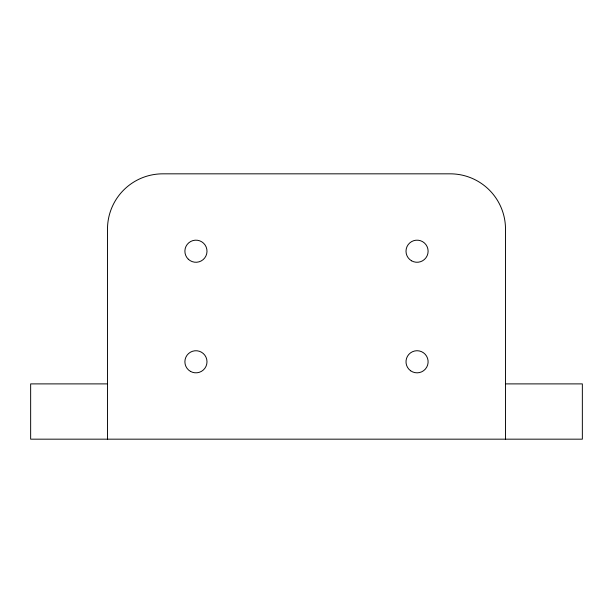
<?xml version="1.0" encoding="UTF-8"?>
<svg xmlns="http://www.w3.org/2000/svg" width="613" height="613" viewBox="0 0 613 613"><rect width="100%" height="100%" fill="white"/><g stroke="black" fill="none" stroke-linecap="round" stroke-linejoin="round"><path stroke-width="0.92" d="M107.566 383.891L30.65 383.891L30.65 439.169L582.35 439.169L582.35 383.891L505.434 383.891M505.503 439.169L505.503 229.109A55.277 55.277 0 0 0 450.226 173.831L162.774 173.831A55.277 55.277 0 0 0 107.497 229.109L107.497 439.169M190.413 371.355A11.057 11.057 0 0 0 206.995 361.777A11.057 11.057 0 0 0 190.413 352.207A11.057 11.057 0 0 0 190.413 371.355M411.53 260.793A11.057 11.057 0 0 0 428.112 251.223A11.057 11.057 0 0 0 411.53 241.645A11.057 11.057 0 0 0 411.53 260.793M410.626 370.773A11.057 11.057 0 0 0 428.066 362.85A11.057 11.057 0 0 0 412.48 351.716A11.057 11.057 0 0 0 410.626 370.773M188.314 259.222A11.057 11.057 0 0 0 206.688 253.828A11.057 11.057 0 0 0 192.827 240.61A11.057 11.057 0 0 0 188.314 259.222"/></g></svg>
